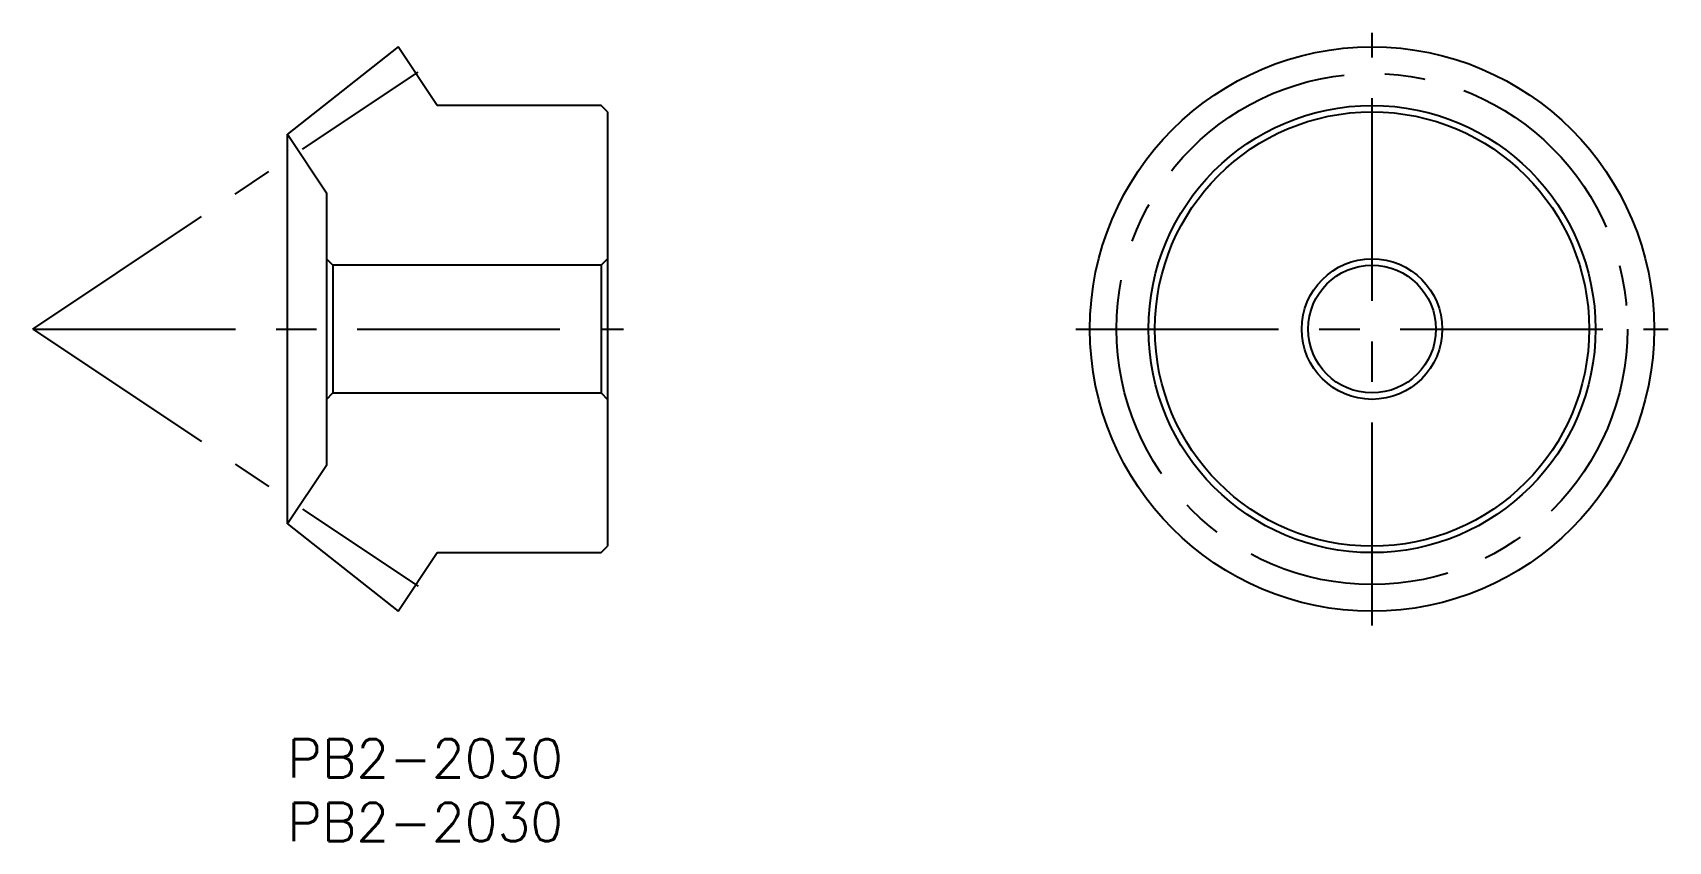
# Model space of a CAD drawing. Extents: x -20 to 108, y -8 to 55.
import ezdxf

# ---------------------------------------------------------------- set-up
doc = ezdxf.new("R2010")
doc.units = 0
doc.header["$LTSCALE"] = 0.5
doc.linetypes.add('CENTER', pattern=[50.8, 31.75, -6.35, 6.35, -6.35])
for name, color, linetype in [('MSM_CENTER', 1, 'CENTER'), ('MSM_CONTINUOUS', 7, 'CONTINUOUS'), ('MSM_PART_NUMBER', 7, 'CONTINUOUS')]:
    doc.layers.add(name, color=color, linetype=linetype)
doc.styles.get("Standard").update_dxf_attribs({"font": 'txt.shx', "height": 3, "bigfont": 'bigfont.shx'})

# ---------------------------------------------------------------- blocks, each defined once
blk = doc.blocks.new('*U17')
at = {"layer": 'MSM_PART_NUMBER'}
blk.add_text('PB2-2030', height=3, dxfattribs=at).set_placement((0, -3))
blk = doc.blocks.new('*U18')
at = {"layer": 'MSM_PART_NUMBER'}
blk.add_text('PB2-2030', height=3, dxfattribs=at).set_placement((0, -8))

msp = doc.modelspace()

# ---------------------------------------------------------------- linework, layer by layer
at = {"layer": 'MSM_CENTER'}
for p, q in [((84.93, 8.9), (84.93, 55.28)), ((-19.94, 32.09), (10.23, 52.2)), ((-19.94, 32.09), (10.23, 11.98)), ((-19.94, 32.09), (26.31, 32.09)), ((61.74, 32.09), (108.13, 32.09))]:
    msp.add_line(p, q, dxfattribs=at)
msp.add_circle((84.93, 32.09), 20, dxfattribs=at)
at = {"layer": 'MSM_CONTINUOUS'}
for p, q in [((8.67, 54.18), (0, 47.34)), ((11.73, 49.59), (8.67, 54.18)), ((24.56, 49.59), (11.73, 49.59)), ((25.06, 49.09), (24.56, 49.59)), ((25.06, 49.09), (25.06, 15.09)), ((0, 47.34), (3.06, 42.76)), ((0, 16.84), (0, 47.34)), ((3.06, 42.76), (3.06, 21.42)), ((3.56, 37.09), (3.06, 37.59)), ((25.06, 37.59), (24.56, 37.09)), ((3.56, 37.09), (3.56, 27.09)), ((24.56, 37.09), (3.56, 37.09)), ((24.56, 37.09), (24.56, 27.09)), ((3.06, 26.59), (3.56, 27.09)), ((3.56, 27.09), (24.56, 27.09)), ((24.56, 27.09), (25.06, 26.59)), ((3.06, 21.42), (0, 16.84)), ((0, 16.84), (8.67, 10)), ((8.67, 10), (11.73, 14.59)), ((11.73, 14.59), (24.56, 14.59)), ((24.56, 14.59), (25.06, 15.09))]:
    msp.add_line(p, q, dxfattribs=at)
for radius in [22.09, 17.5, 17, 5.5, 5]:
    msp.add_circle((84.93, 32.09), radius, dxfattribs=at)

# ---------------------------------------------------------------- block references
for name in ['*U17', '*U18']:
    msp.add_blockref(name, (0, 0), dxfattribs=at)

doc.saveas('drawing.dxf')
